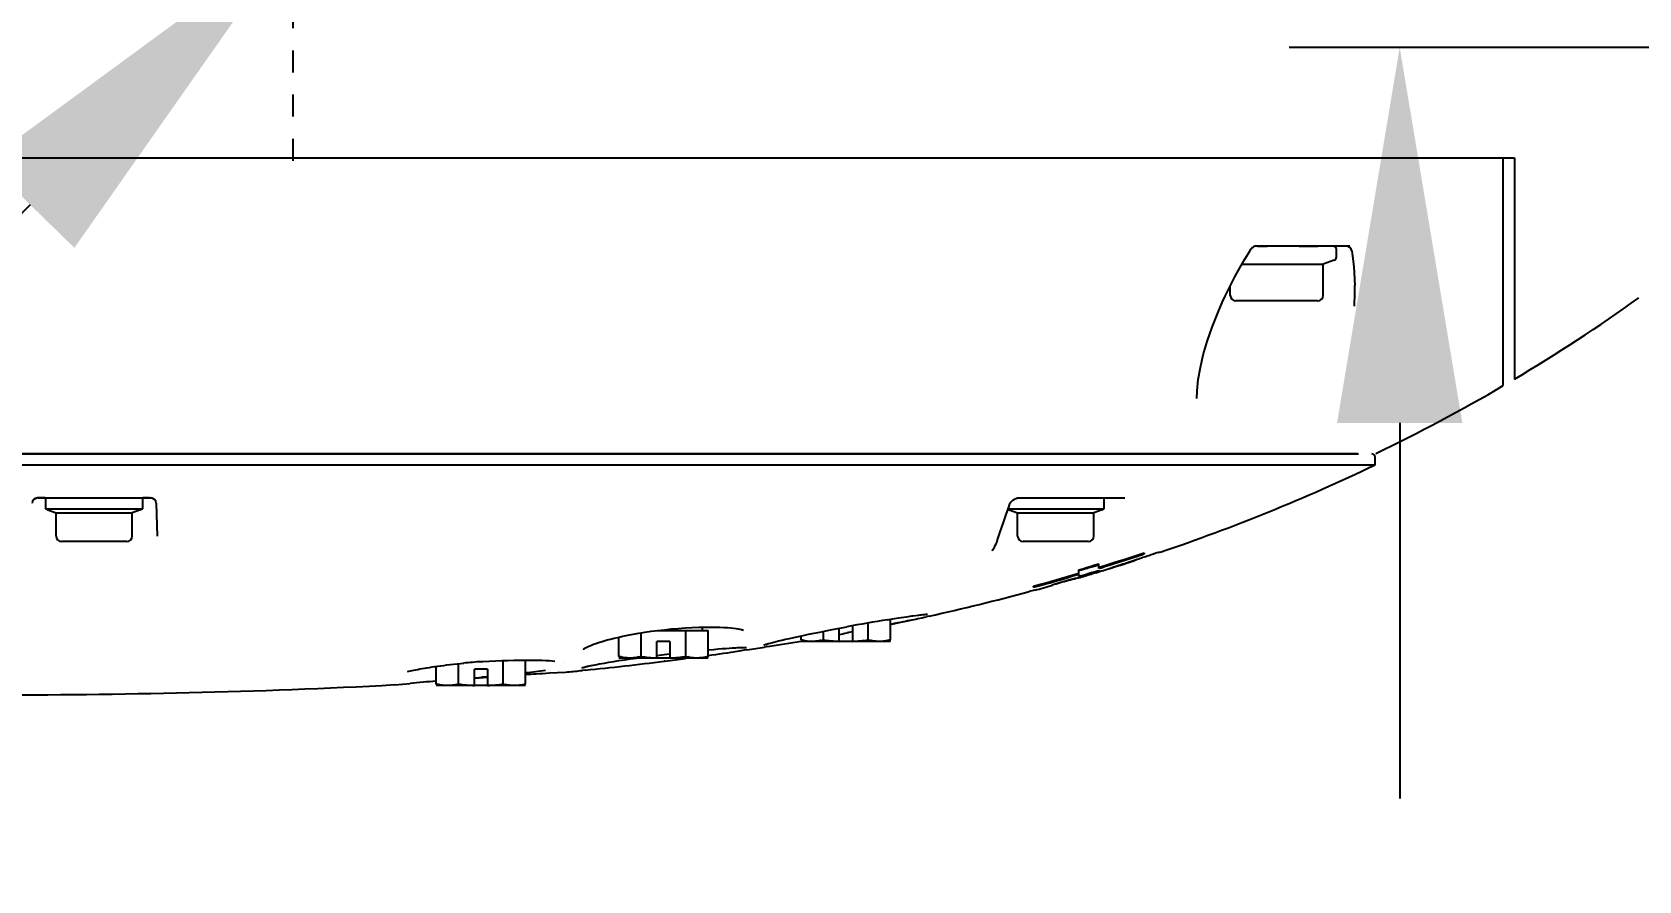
# Model space of a CAD drawing. Header units: millimetres. Extents: x 5828 to 6704, y 123 to 421.
# Drawn here: x 6399.84 to 6407.11, y 174.02 to 177.86 of the extents above; entities that cross this region are included whole.
import ezdxf
from ezdxf import colors
from ezdxf.entities.mleader import LeaderData, LeaderLine
from ezdxf.math import Vec2, Vec3

# ---------------------------------------------------------------- set-up
doc = ezdxf.new("R2010")
doc.units = ezdxf.units.MM
doc.linetypes.add('BANKLINE1', pattern=[5.5, 4, -1.5])
doc.linetypes.add('CENTER', pattern=[0.6, 0.375, -0.075, 0.075, -0.075])
doc.layers.add('00_COMPONENTS', color=7, linetype='BANKLINE1')
doc.layers.add('外形图', color=7, linetype='Continuous')
doc.styles.add('微软雅黑', font='msyh.ttc', dxfattribs={"height": 2.1})
doc.dimstyles.new('尺寸标注_1_20比例', dxfattribs={"dimtxt": 2.1, "dimasz": 1.7, "dimexe": 0.5, "dimexo": 0.4, "dimgap": 0.5, "dimtad": 1, "dimdec": 1, "dimlfac": 20, "dimdsep": 46, "dimtxsty": '微软雅黑', "dimcen": 0.09, "dimadec": 0, "dimazin": 0, "dimtp": 0.01, "dimtm": 0.01, "dimtfac": 1, "dimtdec": 1, "dimtofl": 0, "dimtmove": 0, "dimatfit": 3, "dimfxl": 1, "dimtolj": 1, "dimarcsym": 0})

# ---------------------------------------------------------------- blocks, each defined once
blk = doc.blocks.new('*D1517')
at = {"layer": '00_COMPONENTS', "color": 0, "linetype": 'ByBlock', "lineweight": -2, "ltscale": 20}
for p, q in [((6398.2608, 182.4951), (6398.2608, 188.9493)), ((6399.5683, 180.7951), (6397.7608, 180.7951)), ((6399.5683, 178.2951), (6397.7608, 178.2951)), ((6398.2608, 176.5951), (6398.2608, 174.8951))]:
    blk.add_line(p, q, dxfattribs=at)
at = {"layer": '00_COMPONENTS', "color": 0}
for points in [[(6397.9775, 182.4951), (6398.5441, 182.4951), (6398.2608, 180.7951)], [(6398.5441, 176.5951), (6397.9775, 176.5951), (6398.2608, 178.2951)]]:
    blk.add_solid(points, dxfattribs=at)
at = {"layer": 'Defpoints', "color": 0}
for p in [(6399.9683, 180.7951), (6398.2608, 178.2951), (6399.9683, 178.2951)]:
    blk.add_point(p, dxfattribs=at)
at = {"layer": '00_COMPONENTS', "color": 0, "insert": (6396.6749, 186.9987), "char_height": 2.1, "attachment_point": 5, "rotation": 90, "style": '微软雅黑'}
blk.add_mtext('\\A1;50', dxfattribs=at)
blk = doc.blocks.new('*D1536')
at = {"layer": '00_COMPONENTS', "color": 0, "linetype": 'ByBlock', "lineweight": -2, "ltscale": 20}
for p, q in [((6406.0271, 182.9951), (6406.0271, 189.1337)), ((6410.3682, 181.2951), (6405.5271, 181.2951)), ((6410.3682, 177.7951), (6405.5271, 177.7951)), ((6406.0271, 176.0951), (6406.0271, 174.3951))]:
    blk.add_line(p, q, dxfattribs=at)
at = {"layer": '00_COMPONENTS', "color": 0}
for points in [[(6405.7438, 182.9951), (6406.3105, 182.9951), (6406.0271, 181.2951)], [(6406.3105, 176.0951), (6405.7438, 176.0951), (6406.0271, 177.7951)]]:
    blk.add_solid(points, dxfattribs=at)
at = {"layer": 'Defpoints', "color": 0}
for p in [(6410.7682, 181.2951), (6406.0271, 177.7951), (6410.7682, 177.7951)]:
    blk.add_point(p, dxfattribs=at)
at = {"layer": '00_COMPONENTS', "color": 0, "insert": (6404.4419, 187.1404), "char_height": 2.1, "attachment_point": 5, "rotation": 90, "style": '微软雅黑'}
blk.add_mtext('\\A1;70', dxfattribs=at)

msp = doc.modelspace()

# ---------------------------------------------------------------- linework, layer by layer
at = {"layer": '外形图', "linetype": 'CENTER', "ltscale": 0.05}
msp.add_line((6401.0208, 177.2819), (6401.0208, 179.3139), dxfattribs=at)
at = {"layer": '外形图', "linetype": 'Continuous'}
for p, q in [((6392.9851, 177.2951), (6405.7866, 177.2951)), ((6392.9851, 177.2951), (6406.4958, 177.2951)), ((6405.7866, 177.2951), (6406.5458, 177.2951)), ((6406.4958, 176.2638), (6406.4958, 177.2951)), ((6406.5458, 177.2951), (6406.5458, 176.2933)), ((6405.3485, 176.8729), (6405.3551, 176.8835)), ((6405.8009, 176.8951), (6405.3759, 176.8951)), ((6405.3839, 176.8951), (6405.4269, 176.8951)), ((6405.5717, 176.8951), (6405.6562, 176.8951)), ((6405.7408, 176.8456), (6405.7408, 176.8801)), ((6405.8102, 176.8742), (6405.8139, 176.8497)), ((6405.313, 176.8132), (6405.6808, 176.8132)), ((6405.7309, 176.8315), (6405.6808, 176.8132)), ((6405.6808, 176.6726), (6405.6808, 176.8132)), ((6405.8139, 176.8497), (6405.8181, 176.8156)), ((6405.2394, 176.6725), (6405.2598, 176.7144)), ((6405.2608, 176.6726), (6405.2608, 176.7163)), ((6405.8239, 176.7189), (6405.8239, 176.7191)), ((6405.2057, 176.5968), (6405.2245, 176.6402)), ((6405.2245, 176.6402), (6405.2394, 176.6725)), ((6405.6558, 176.6476), (6405.2858, 176.6476)), ((6405.1088, 176.2059), (6405.1088, 176.2056)), ((6384.5804, 175.9553), (6405.8411, 175.9553)), ((6405.8375, 175.9553), (6384.5819, 175.9553)), ((6399.9969, 175.9553), (6399.9958, 175.9553)), ((6400.2458, 175.9553), (6400.2191, 175.9553)), ((6400.4296, 175.9553), (6404.138, 175.9553)), ((6400.4717, 175.9553), (6400.8111, 175.9553)), ((6404.197, 175.9553), (6404.1394, 175.9553)), ((6404.3469, 175.9553), (6404.3458, 175.9553)), ((6404.5958, 175.9553), (6404.5691, 175.9553)), ((6404.7164, 175.9553), (6404.7363, 175.9553)), ((6404.7469, 175.9553), (6404.9987, 175.9553)), ((6405.399, 175.9553), (6405.3721, 175.9553)), ((6405.9155, 175.9053), (6405.9155, 175.9403)), ((6384.5648, 175.9053), (6401.2452, 175.9053)), ((6401.2454, 175.9053), (6404.1175, 175.9053)), ((6404.1175, 175.9053), (6405.4686, 175.9053)), ((6405.4686, 175.9053), (6405.9155, 175.9053)), ((6399.8995, 175.7553), (6399.8652, 175.7553)), ((6399.8652, 175.7553), (6400.3765, 175.7553)), ((6399.9008, 175.7553), (6399.9008, 175.7053)), ((6399.9008, 175.7553), (6400.3408, 175.7553)), ((6399.9008, 175.7053), (6400.3408, 175.7053)), ((6399.9107, 175.7017), (6399.9483, 175.688)), ((6400.3309, 175.7017), (6400.2933, 175.688)), ((6400.3408, 175.7053), (6400.3408, 175.7553)), ((6400.371, 175.7553), (6400.3408, 175.7553)), ((6400.4015, 175.731), (6400.4053, 175.5823)), ((6404.2456, 175.6756), (6404.2611, 175.7224)), ((6404.2555, 175.7053), (6404.6908, 175.7053)), ((6404.2607, 175.7017), (6404.2983, 175.688)), ((6404.2958, 175.7553), (6404.7841, 175.7553)), ((6404.3023, 175.7553), (6404.6908, 175.7553)), ((6404.6809, 175.7017), (6404.6433, 175.688)), ((6404.6908, 175.7053), (6404.6908, 175.7553)), ((6399.9483, 175.5828), (6399.9483, 175.688)), ((6399.9483, 175.688), (6400.2933, 175.688)), ((6400.2933, 175.5828), (6400.2933, 175.688)), ((6404.2983, 175.688), (6404.6433, 175.688)), ((6404.2983, 175.5828), (6404.2983, 175.688)), ((6404.6433, 175.5828), (6404.6433, 175.688)), ((6400.2683, 175.5578), (6399.9733, 175.5578)), ((6404.1977, 175.5403), (6404.201, 175.5472)), ((6404.201, 175.5472), (6404.2038, 175.554)), ((6404.2038, 175.554), (6404.2063, 175.5608)), ((6404.2063, 175.5608), (6404.2188, 175.5967)), ((6404.6183, 175.5578), (6404.3233, 175.5578)), ((6404.1845, 175.5156), (6404.1845, 175.5157)), ((6404.188, 175.5233), (6404.1911, 175.5283)), ((6404.1959, 175.5368), (6404.1977, 175.5403)), ((6404.8036, 175.4664), (6404.8183, 175.4712)), ((6404.8183, 175.4712), (6404.8398, 175.4782)), ((6404.8398, 175.4768), (6404.8349, 175.475)), ((6404.8388, 175.4762), (6404.8398, 175.4768)), ((6404.8708, 175.5072), (6404.8708, 175.5018)), ((6404.943, 175.5098), (6404.9349, 175.507)), ((6404.9349, 175.5097), (6404.9349, 175.5071)), ((6404.5534, 175.4023), (6404.5308, 175.3958)), ((6404.5758, 175.409), (6404.5534, 175.4023)), ((6404.5795, 175.4015), (6404.5757, 175.4005)), ((6404.5758, 175.4002), (6404.5758, 175.4298)), ((6404.5852, 175.4031), (6404.5795, 175.4015)), ((6404.626, 175.441), (6404.616, 175.438)), ((6404.626, 175.4151), (6404.616, 175.4121)), ((6404.636, 175.4441), (6404.626, 175.441)), ((6404.636, 175.4181), (6404.626, 175.4151)), ((6404.6523, 175.4167), (6404.6328, 175.4108)), ((6404.6658, 175.4361), (6404.6658, 175.4572)), ((6404.6658, 175.4412), (6404.6889, 175.4484)), ((6404.6718, 175.4379), (6404.6658, 175.4361)), ((6404.6658, 175.428), (6404.6658, 175.4272)), ((6404.7033, 175.4326), (6404.7152, 175.4364)), ((6404.7152, 175.4364), (6404.7202, 175.4381)), ((6404.7561, 175.4488), (6404.7486, 175.4464)), ((6404.7586, 175.4496), (6404.7562, 175.4488)), ((6404.3757, 175.3375), (6404.3513, 175.331)), ((6404.3708, 175.3508), (6404.3708, 175.3557)), ((6404.4554, 175.3595), (6404.4554, 175.3619)), ((6404.521, 175.3799), (6404.5109, 175.3771)), ((6404.5641, 175.3929), (6404.5641, 175.3906)), ((6404.5711, 175.3926), (6404.5641, 175.3905)), ((6404.5739, 175.3934), (6404.5711, 175.3926)), ((6403.6218, 175.1126), (6403.6218, 175.1889)), ((6403.7104, 175.2039), (6403.7329, 175.2076)), ((6403.7229, 175.1126), (6403.7229, 175.2059)), ((6403.7379, 175.1859), (6403.723, 175.1828)), ((6403.7329, 175.2076), (6403.7591, 175.2117)), ((6403.7479, 175.1884), (6403.7378, 175.1863)), ((6403.7591, 175.2117), (6403.7833, 175.2154)), ((6403.7833, 175.2154), (6403.8053, 175.2187)), ((6403.81, 175.201), (6403.8019, 175.1993)), ((6403.8251, 175.2214), (6403.8503, 175.2248)), ((6403.8503, 175.2248), (6403.8575, 175.2257)), ((6403.8575, 175.2257), (6403.8641, 175.2264)), ((6403.8641, 175.2264), (6403.8701, 175.2271)), ((6403.8701, 175.2271), (6403.8755, 175.2277)), ((6403.8985, 175.2203), (6403.885, 175.2173)), ((6402.4937, 175.0376), (6402.4937, 175.125)), ((6402.5948, 175.0376), (6402.5948, 175.1446)), ((6402.6699, 175.1553), (6402.8979, 175.1553)), ((6402.7968, 175.0376), (6402.7968, 175.1553)), ((6402.8564, 175.1696), (6402.8862, 175.1702)), ((6402.8708, 175.1699), (6402.8708, 175.1553)), ((6402.8862, 175.1702), (6402.9145, 175.1704)), ((6402.8979, 175.0376), (6402.8979, 175.1553)), ((6402.9145, 175.1704), (6402.9252, 175.1703)), ((6402.9253, 175.1703), (6402.9305, 175.1703)), ((6402.9305, 175.1703), (6402.951, 175.1698)), ((6403.1953, 175.1024), (6403.2166, 175.1077)), ((6403.2166, 175.1077), (6403.2315, 175.1112)), ((6403.2315, 175.1112), (6403.2479, 175.1151)), ((6403.2479, 175.1151), (6403.2659, 175.1191)), ((6403.2659, 175.1191), (6403.2855, 175.1235)), ((6403.2855, 175.1235), (6403.3065, 175.128)), ((6403.3065, 175.128), (6403.329, 175.1328)), ((6403.3187, 175.1126), (6403.3187, 175.1306)), ((6403.3458, 175.1053), (6403.3187, 175.1126)), ((6403.3305, 175.1089), (6403.3197, 175.1071)), ((6403.329, 175.1328), (6403.3528, 175.1378)), ((6403.3528, 175.1378), (6403.3779, 175.1429)), ((6403.3779, 175.1429), (6403.4041, 175.1482)), ((6403.4041, 175.1482), (6403.4313, 175.1536)), ((6403.4198, 175.1126), (6403.4198, 175.1513)), ((6403.4313, 175.1536), (6403.4594, 175.159)), ((6403.4594, 175.159), (6403.4936, 175.1655)), ((6403.4908, 175.1053), (6403.4908, 175.165)), ((6403.4936, 175.1655), (6403.5254, 175.1715)), ((6403.5303, 175.1451), (6403.5254, 175.1442)), ((6403.5286, 175.1446), (6403.5255, 175.144)), ((6403.5315, 175.1451), (6403.5286, 175.1446)), ((6403.5343, 175.1458), (6403.5303, 175.1451)), ((6403.5343, 175.1457), (6403.5315, 175.1451)), ((6403.5508, 175.149), (6403.5343, 175.1458)), ((6403.5509, 175.1488), (6403.5343, 175.1457)), ((6403.5508, 175.1762), (6403.5508, 175.1053)), ((6403.6958, 175.1053), (6403.7229, 175.1126)), ((6402.5208, 175.0303), (6402.4937, 175.0376)), ((6402.6658, 175.0303), (6402.6658, 175.1053)), ((6402.7258, 175.1053), (6402.6658, 175.1053)), ((6402.6658, 175.0424), (6402.6988, 175.0465)), ((6402.6988, 175.0465), (6402.7237, 175.0494)), ((6402.7258, 175.1053), (6402.7258, 175.0303)), ((6402.8708, 175.0303), (6402.8979, 175.0376)), ((6402.8979, 175.0676), (6402.9234, 175.0698)), ((6402.9234, 175.0698), (6402.9433, 175.0715)), ((6402.9433, 175.0715), (6402.9616, 175.073)), ((6402.9616, 175.073), (6402.9785, 175.0742)), ((6402.9785, 175.0742), (6402.9939, 175.0753)), ((6402.9939, 175.0753), (6403.0078, 175.0762)), ((6403.0078, 175.0762), (6403.0163, 175.0767)), ((6403.0163, 175.0767), (6403.0241, 175.0771)), ((6403.0241, 175.0771), (6403.0314, 175.0775)), ((6403.0314, 175.0775), (6403.0381, 175.0778)), ((6403.0381, 175.0778), (6403.0442, 175.078)), ((6403.0613, 175.0656), (6403.0387, 175.0622)), ((6403.0741, 175.0676), (6403.0613, 175.0656)), ((6403.1679, 175.0821), (6403.1539, 175.0799)), ((6403.1728, 175.0964), (6403.1784, 175.098)), ((6403.1784, 175.098), (6403.1847, 175.0997)), ((6403.7229, 175.1053), (6403.3187, 175.1053)), ((6403.4908, 175.1053), (6403.3458, 175.1053)), ((6403.6958, 175.1053), (6403.5508, 175.1053)), ((6401.6687, 174.9126), (6401.6687, 174.9928)), ((6401.7698, 174.9126), (6401.7698, 175.0049)), ((6401.8408, 174.9053), (6401.8408, 174.9803)), ((6401.9008, 174.9803), (6401.8408, 174.9803)), ((6401.8725, 175.0137), (6401.8776, 175.0141)), ((6401.8776, 175.0141), (6401.9078, 175.016)), ((6401.9008, 174.9803), (6401.9008, 174.9053)), ((6401.9718, 174.9126), (6401.9718, 175.0191)), ((6402.0729, 174.9126), (6402.0729, 175.0213)), ((6402.1808, 174.9627), (6402.2532, 174.9671)), ((6402.2425, 175.0103), (6402.2425, 175.0104)), ((6402.2532, 174.9671), (6402.2629, 174.9677)), ((6402.3427, 174.9756), (6402.3293, 174.9742)), ((6402.3715, 174.9969), (6402.3948, 175.0015)), ((6402.3948, 175.0015), (6402.4055, 175.0035)), ((6402.4055, 175.0035), (6402.4171, 175.0056)), ((6402.4171, 175.0056), (6402.4295, 175.0078)), ((6402.4295, 175.0078), (6402.4496, 175.0112)), ((6402.4496, 175.0112), (6402.4715, 175.0148)), ((6402.4715, 175.0148), (6402.4951, 175.0186)), ((6402.8979, 175.0303), (6402.4937, 175.0303)), ((6402.4951, 175.0186), (6402.5203, 175.0224)), ((6402.5203, 175.0224), (6402.547, 175.0263)), ((6402.6658, 175.0303), (6402.5208, 175.0303)), ((6402.547, 175.0263), (6402.575, 175.0303)), ((6402.7025, 175.0163), (6402.6989, 175.0159)), ((6402.8708, 175.0303), (6402.7258, 175.0303)), ((6402.8093, 175.03), (6402.7961, 175.0283)), ((6401.4804, 174.9084), (6401.5504, 174.9152)), ((6401.6958, 174.9053), (6401.6687, 174.9126)), ((6402.0729, 174.9053), (6401.6687, 174.9053)), ((6401.8408, 174.9053), (6401.6958, 174.9053)), ((6402.0458, 174.9053), (6401.9008, 174.9053)), ((6402.0458, 174.9053), (6402.0729, 174.9126))]:
    msp.add_line(p, q, dxfattribs=at)
for points in [[(6405.3036, 176.7969), (6405.3261, 176.836), (6405.3485, 176.8729)], [(6405.3551, 176.8835), (6405.3566, 176.8855), (6405.3597, 176.8888), (6405.3634, 176.8915), (6405.3675, 176.8935), (6405.369, 176.894)], [(6405.369, 176.894), (6405.3682, 176.8937), (6405.3667, 176.8932), (6405.3652, 176.8926), (6405.364, 176.892)], [(6405.3759, 176.8951), (6405.3747, 176.8951), (6405.3735, 176.895), (6405.3723, 176.8948), (6405.3709, 176.8945), (6405.3696, 176.8942), (6405.369, 176.894)], [(6405.2598, 176.7144), (6405.2813, 176.756), (6405.3036, 176.7969)], [(6405.8181, 176.8156), (6405.8212, 176.7802), (6405.8232, 176.7435), (6405.8239, 176.7191)], [(6405.1088, 176.2059), (6405.1103, 176.2403), (6405.1159, 176.2921), (6405.1253, 176.3461), (6405.1386, 176.4027), (6405.1562, 176.4633), (6405.1785, 176.5282), (6405.2057, 176.5968)], [(6404.2611, 175.7224), (6404.2616, 175.7239), (6404.2625, 175.7261), (6404.2636, 175.7283), (6404.2648, 175.7305), (6404.2662, 175.7328), (6404.2677, 175.735), (6404.2693, 175.7371), (6404.2711, 175.7393), (6404.2731, 175.7414)], [(6404.2731, 175.7414), (6404.2752, 175.7434), (6404.2774, 175.7453), (6404.2798, 175.7472), (6404.2824, 175.749), (6404.2851, 175.7506)], [(6404.2851, 175.7506), (6404.2879, 175.752), (6404.2908, 175.7533), (6404.2937, 175.7542), (6404.2965, 175.7549)], [(6404.2965, 175.7549), (6404.2991, 175.7552), (6404.301, 175.7553)], [(6404.2188, 175.5967), (6404.2276, 175.6225), (6404.2365, 175.6488), (6404.2456, 175.6756)], [(6404.1845, 175.5156), (6404.1845, 175.5157), (6404.1849, 175.5169), (6404.1859, 175.5196), (6404.188, 175.5233)], [(6404.1911, 175.5283), (6404.1934, 175.5323), (6404.1959, 175.5368)], [(6403.8053, 175.2187), (6403.8204, 175.2208), (6403.8251, 175.2214)], [(6403.8755, 175.2277), (6403.878, 175.2279), (6403.8803, 175.2281), (6403.8825, 175.2283), (6403.8846, 175.2285), (6403.8865, 175.2287), (6403.8882, 175.2288), (6403.8899, 175.2289), (6403.8913, 175.229)], [(6402.3908, 175.0966), (6402.4022, 175.1003), (6402.4146, 175.1042), (6402.4278, 175.1081), (6402.442, 175.1121), (6402.4571, 175.1161), (6402.4729, 175.1201), (6402.4896, 175.1241), (6402.5069, 175.128), (6402.5121, 175.1291)], [(6402.5121, 175.1291), (6402.5351, 175.1339), (6402.5596, 175.1386), (6402.5854, 175.1432), (6402.6126, 175.1475), (6402.6409, 175.1516), (6402.6702, 175.1553), (6402.7003, 175.1588), (6402.7313, 175.1619), (6402.7626, 175.1645), (6402.794, 175.1667), (6402.8254, 175.1684), (6402.8564, 175.1696)], [(6402.951, 175.1698), (6402.9694, 175.1691), (6402.986, 175.1682)], [(6402.986, 175.1682), (6403.0007, 175.1671), (6403.0136, 175.1658)], [(6403.0136, 175.1658), (6403.0248, 175.1644), (6403.0344, 175.1629), (6403.0425, 175.1614), (6403.0491, 175.1599), (6403.0542, 175.1584), (6403.0579, 175.1571), (6403.0583, 175.157)], [(6402.3347, 175.0707), (6402.3344, 175.0703), (6402.3349, 175.0708), (6402.3367, 175.0723), (6402.3396, 175.0743), (6402.3437, 175.0767), (6402.3489, 175.0796), (6402.3552, 175.0826), (6402.3626, 175.0859), (6402.371, 175.0893)], [(6402.371, 175.0893), (6402.3804, 175.0929), (6402.3908, 175.0966)], [(6403.0442, 175.078), (6403.0497, 175.0782), (6403.0523, 175.0782), (6403.0547, 175.0783), (6403.057, 175.0783), (6403.0592, 175.0784), (6403.0612, 175.0784), (6403.0631, 175.0784), (6403.0649, 175.0783), (6403.0665, 175.0783), (6403.0679, 175.0783), (6403.0692, 175.0782), (6403.0703, 175.0782), (6403.0713, 175.0781), (6403.0721, 175.0781)], [(6403.1523, 175.0899), (6403.1522, 175.0898), (6403.1521, 175.0898), (6403.1524, 175.0899), (6403.1529, 175.0901), (6403.1536, 175.0904), (6403.1545, 175.0907), (6403.1556, 175.0911), (6403.1569, 175.0916), (6403.1583, 175.0921), (6403.1599, 175.0926), (6403.1616, 175.0931), (6403.1635, 175.0937), (6403.1656, 175.0944), (6403.1679, 175.095), (6403.1702, 175.0957), (6403.1728, 175.0964)], [(6403.1847, 175.0997), (6403.1916, 175.1015), (6403.1953, 175.1024)], [(6401.5378, 174.9691), (6401.5443, 174.9707), (6401.5513, 174.9723), (6401.5588, 174.974)], [(6401.5588, 174.974), (6401.5668, 174.9757), (6401.5753, 174.9774), (6401.5844, 174.9791), (6401.594, 174.9809), (6401.6041, 174.9827), (6401.6147, 174.9845), (6401.6258, 174.9864), (6401.6374, 174.9882), (6401.6495, 174.99), (6401.6621, 174.9919), (6401.6751, 174.9937), (6401.6887, 174.9955), (6401.7026, 174.9973), (6401.717, 174.9991), (6401.7318, 175.0008), (6401.747, 175.0025), (6401.7625, 175.0042), (6401.7784, 175.0058), (6401.7926, 175.0072)], [(6401.9078, 175.016), (6401.9372, 175.0176), (6401.9656, 175.0189), (6401.9929, 175.0199), (6402.0191, 175.0206)], [(6402.0191, 175.0206), (6402.044, 175.0211), (6402.0676, 175.0213), (6402.0899, 175.0213), (6402.1107, 175.0211), (6402.1302, 175.0207), (6402.1482, 175.0202), (6402.1647, 175.0195), (6402.1797, 175.0186)], [(6402.1797, 175.0186), (6402.1933, 175.0176), (6402.2054, 175.0165)], [(6402.3281, 174.986), (6402.328, 174.986), (6402.328, 174.986), (6402.3285, 174.9862), (6402.3291, 174.9864), (6402.33, 174.9868), (6402.3311, 174.9871), (6402.3325, 174.9876), (6402.334, 174.988), (6402.3357, 174.9885), (6402.3376, 174.9891), (6402.3397, 174.9896), (6402.3421, 174.9902), (6402.3445, 174.9908), (6402.3472, 174.9915), (6402.3501, 174.9922), (6402.3532, 174.9929), (6402.3564, 174.9936), (6402.3599, 174.9944)], [(6402.3599, 174.9944), (6402.3674, 174.996), (6402.3715, 174.9969)]]:
    msp.add_lwpolyline(points, dxfattribs=at)
for centre, radius, start, end in [((6405.7258, 176.8801), 0.015, 0, 90), ((6405.7855, 176.8701), 0.025, 9.45215, 89.85845), ((6405.7258, 176.8456), 0.015, 290, 0), ((6404.4945, 176.6962), 1.3296, 356.90217, 0.98189), ((6405.2858, 176.6726), 0.025, 180, 270), ((6405.6558, 176.6726), 0.025, 270, 0), ((6402.5126, 183.075), 7.8904, 300.74105, 305.62967), ((6402.4008, 183.267), 8.1126, 295.70169, 300.31597), ((6405.9005, 175.9403), 0.015, 0, 90), ((6402.1895, 183.6735), 8.6156, 288.63852, 295.62474), ((6399.8652, 175.7303), 0.025, 90, 178.5), ((6399.8652, 175.7303), 0.025, 129.23099, 139.13641), ((6399.8652, 175.7303), 0.025, 109.48943, 119.3565), ((6399.9158, 175.7158), 0.015, 224.44366, 250), ((6400.3258, 175.7158), 0.015, 290, 315.55634), ((6400.3765, 175.7303), 0.025, 1.5, 90), ((6404.2658, 175.7158), 0.015, 225.85102, 250), ((6404.6758, 175.7158), 0.015, 290, 315.55634), ((6399.9733, 175.5828), 0.025, 180, 270), ((6400.2683, 175.5828), 0.025, 270, 0), ((6404.3233, 175.5828), 0.025, 180, 270), ((6404.6183, 175.5828), 0.025, 270, 0), ((6402.1166, 183.7138), 8.6564, 287.28679, 288.55194), ((6402.0737, 183.8738), 8.8269, 287.3912, 288.16753), ((6403.9903, 177.8843), 2.553, 288.94441, 289.32054), ((6402.1138, 183.7511), 8.6978, 288.16872, 288.48061), ((6402.0068, 184.1664), 9.1385, 288.0598, 288.40043), ((6402.0287, 184.1006), 9.0691, 288.40051, 288.69005), ((6401.947, 184.2741), 9.2419, 285.20455, 286.52583), ((6401.8569, 184.6652), 9.6617, 286.33288, 286.69693), ((6403.8485, 178.0002), 2.6746, 285.77755, 286.6751), ((6403.7935, 178.1687), 2.8767, 285.97493, 286.6138), ((6401.0285, 187.3091), 12.4014, 286.91156, 287.05576), ((6401.0254, 187.3264), 12.4436, 286.867, 287.01068), ((6403.6463, 178.7399), 3.4721, 286.84273, 287.43146), ((6402.0338, 184.0006), 8.9598, 287.12311, 287.39241), ((6403.6586, 178.7004), 3.4307, 287.43206, 287.72894), ((6404.3198, 176.7812), 1.4019, 286.34379, 286.51996), ((6404.3224, 176.7724), 1.3927, 286.52025, 286.69275), ((6403.6817, 178.629), 3.3557, 288.02804, 288.3302), ((6403.7006, 178.5721), 3.2957, 288.32923, 288.94249), ((6403.7948, 178.4806), 3.1806, 287.45129, 287.59437), ((6403.8586, 178.2801), 2.9701, 287.63881, 288.04374), ((6403.7239, 178.504), 3.2238, 288.94358, 289.25603), ((6403.9257, 178.0745), 2.7539, 288.04124, 288.70544), ((6403.7392, 178.4602), 3.1773, 289.25604, 289.57238), ((6403.9665, 177.9534), 2.6261, 288.70908, 288.94495), ((6401.5842, 185.6698), 10.7027, 282.48815, 284.9839), ((6401.8682, 184.5684), 9.5513, 285.18951, 285.47637), ((6401.7383, 185.0819), 10.095, 285.14453, 285.614), ((6401.914, 184.4039), 9.3805, 285.4751, 286.19817), ((6401.8194, 184.7802), 9.7802, 285.63575, 286.07801), ((6409.2544, 157.9723), 18.0396, 105.24504, 105.38604), ((6405.5844, 171.4504), 4.0708, 105.0089, 105.14322), ((6401.8482, 184.6801), 9.6761, 286.07842, 286.30048), ((6405.1473, 173.0839), 2.3799, 104.65296, 105.02945), ((6405.2525, 165.8603), 9.4701, 99.36632, 100.50841), ((6402.2146, 182.4106), 7.3831, 281.78791, 281.90634), ((6401.389, 186.544), 11.5984, 281.68413, 281.84795), ((6402.4124, 181.476), 6.4279, 281.99139, 282.12195), ((6402.6076, 180.5695), 5.5006, 282.1174, 282.4242), ((6401.4061, 186.4624), 11.5151, 281.84796, 282.00848), ((6402.8302, 179.5581), 4.4649, 282.42626, 282.67463), ((6401.4388, 186.3094), 11.3587, 282.04922, 282.43674), ((6403.3534, 175.3605), 0.2567, 282.81799, 284.99382), ((6401.2574, 187.212), 12.2793, 280.48006, 280.6441), ((6403.6883, 175.3605), 0.2567, 255.00618, 257.18201), ((6402.5284, 175.2855), 0.2567, 282.81799, 284.99382), ((6402.8633, 175.2855), 0.2567, 255.00618, 257.18201), ((6400.9682, 188.9789), 14.0698, 277.88048, 278.46227), ((6401.0463, 188.4557), 13.5408, 278.61262, 278.95444), ((6401.1156, 188.0202), 13.0998, 279.01368, 279.68652), ((6402.0938, 171.8241), 3.1975, 93.96757, 95.41717), ((6400.613, 191.9593), 17.0716, 275.54628, 275.77009), ((6400.7298, 190.8409), 15.9471, 275.80491, 277.09304), ((6400.852, 189.8368), 14.9356, 277.11714, 277.47929), ((6402.9151, 160.4591), 14.5204, 94.92878, 95.39311), ((6401.7034, 175.1605), 0.2567, 282.81799, 284.99382), ((6401.4389, 180.812), 5.8839, 274.22801, 274.50304), ((6402.0383, 175.1605), 0.2567, 255.00618, 257.18201)]:
    msp.add_arc(centre, radius, start, end, dxfattribs=at)
for points in [[(6404.5758, 175.4298), (6404.6059, 175.4387), (6404.6359, 175.4477), (6404.6657, 175.4574)], [(6403.4198, 175.1126), (6403.4433, 175.1094), (6403.4671, 175.1071), (6403.4908, 175.106)], [(6403.5508, 175.106), (6403.5746, 175.1071), (6403.5983, 175.1094), (6403.6218, 175.1126)], [(6403.7229, 175.1126), (6403.7139, 175.1102), (6403.7048, 175.1082), (6403.6956, 175.1069)], [(6402.5948, 175.0376), (6402.6183, 175.0344), (6402.6421, 175.0321), (6402.6658, 175.031)], [(6402.7258, 175.031), (6402.7496, 175.0321), (6402.7733, 175.0344), (6402.7968, 175.0376)], [(6402.8979, 175.0376), (6402.8889, 175.0352), (6402.8798, 175.0332), (6402.8706, 175.0319)], [(6403.6956, 175.1069), (6403.6879, 175.1059), (6403.6801, 175.1053), (6403.6724, 175.1053)], [(6402.1629, 174.9746), (6402.133, 174.9699), (6402.103, 174.9661), (6402.0729, 174.9627)], [(6402.1197, 174.959), (6402.1401, 174.9602), (6402.1604, 174.9615), (6402.1808, 174.9627)], [(6402.8706, 175.0319), (6402.8629, 175.0309), (6402.8551, 175.0303), (6402.8474, 175.0303)], [(6401.4804, 174.9084), (6400.8613, 174.8736), (6400.2409, 174.8632), (6399.6208, 174.8608)], [(6401.7698, 174.9126), (6401.7933, 174.9094), (6401.8171, 174.9071), (6401.8408, 174.906)], [(6401.9008, 174.906), (6401.9246, 174.9071), (6401.9483, 174.9094), (6401.9718, 174.9126)], [(6402.0456, 174.9069), (6402.0379, 174.9059), (6402.0301, 174.9053), (6402.0224, 174.9053)], [(6402.0729, 174.9126), (6402.0639, 174.9102), (6402.0548, 174.9082), (6402.0456, 174.9069)], [(6402.073, 174.956), (6402.0886, 174.957), (6402.1042, 174.958), (6402.1197, 174.959)]]:
    msp.add_open_spline(points, degree=3, dxfattribs=at)
for points, knots in [([(6404.7486, 175.4464), (6404.7444, 175.4451), (6404.7357, 175.4424), (6404.727, 175.4397), (6404.7225, 175.4383)], [0, 0, 0, 0, 0.484602, 1, 1, 1, 1]), ([(6404.5641, 175.3908), (6404.5641, 175.3922), (6404.5539, 175.3865), (6404.5502, 175.3876), (6404.5453, 175.3864)], [0, 0, 0, 0, 0.209749, 1, 1, 1, 1]), ([(6403.3693, 175.1053), (6403.365, 175.1053), (6403.348, 175.106), (6403.3311, 175.1092), (6403.3187, 175.1126)], [0, 0, 0, 0, 0.247971, 1, 1, 1, 1]), ([(6403.4103, 175.1102), (6403.4069, 175.1094), (6403.3934, 175.1067), (6403.3796, 175.1053), (6403.3693, 175.1053)], [0, 0, 0, 0, 0.252323, 1, 1, 1, 1]), ([(6403.6724, 175.1053), (6403.662, 175.1053), (6403.6482, 175.1067), (6403.6347, 175.1094), (6403.6313, 175.1102)], [0, 0, 0, 0, 0.747677, 1, 1, 1, 1]), ([(6402.5443, 175.0303), (6402.54, 175.0303), (6402.523, 175.031), (6402.5061, 175.0342), (6402.4937, 175.0376)], [0, 0, 0, 0, 0.247971, 1, 1, 1, 1]), ([(6402.5853, 175.0352), (6402.5819, 175.0344), (6402.5684, 175.0317), (6402.5546, 175.0303), (6402.5443, 175.0303)], [0, 0, 0, 0, 0.252323, 1, 1, 1, 1]), ([(6402.8474, 175.0303), (6402.837, 175.0303), (6402.8232, 175.0317), (6402.8097, 175.0344), (6402.8063, 175.0352)], [0, 0, 0, 0, 0.747677, 1, 1, 1, 1]), ([(6401.7193, 174.9053), (6401.715, 174.9053), (6401.698, 174.906), (6401.6811, 174.9092), (6401.6687, 174.9126)], [0, 0, 0, 0, 0.247971, 1, 1, 1, 1]), ([(6401.7603, 174.9102), (6401.7569, 174.9094), (6401.7434, 174.9067), (6401.7296, 174.9053), (6401.7193, 174.9053)], [0, 0, 0, 0, 0.252323, 1, 1, 1, 1]), ([(6401.8408, 174.9398), (6401.8461, 174.9402), (6401.8567, 174.941), (6401.8673, 174.9418), (6401.8727, 174.9422)], [0, 0, 0, 0, 0.499678, 1, 1, 1, 1]), ([(6401.8727, 174.9422), (6401.8776, 174.9426), (6401.8875, 174.9433), (6401.8975, 174.944), (6401.9024, 174.9444)], [0, 0, 0, 0, 0.500144, 1, 1, 1, 1]), ([(6402.0224, 174.9053), (6402.012, 174.9053), (6401.9982, 174.9067), (6401.9847, 174.9094), (6401.9813, 174.9102)], [0, 0, 0, 0, 0.747677, 1, 1, 1, 1])]:
    msp.add_open_spline(points, degree=3, knots=knots, dxfattribs=at)

# ---------------------------------------------------------------- dimensions: what is measured, and where the dimension line sits
at = {"layer": '00_COMPONENTS', "linetype": 'ByBlock', "ltscale": 20}
for base, p1, p2, picture, middle in [((6406.0271, 177.7951), (6410.7682, 181.2951), (6410.7682, 177.7951), '*D1536', (6406.0271, 187.1404)), ((6398.2608, 178.2951), (6399.9683, 180.7951), (6399.9683, 178.2951), '*D1517', (6398.2608, 186.9987))]:
    dim = msp.add_linear_dim(base=base, p1=p1, p2=p2, angle=90, dimstyle='尺寸标注_1_20比例', dxfattribs=at)
    dim.commit()
    dim.dimension.update_dxf_attribs({"geometry": picture, "text_midpoint": middle, "dimtype": 160})

# ---------------------------------------------------------------- leaders
at = {"layer": '外形图'}
ml = msp.add_multileader_mtext('Standard', dxfattribs=at)
ml.set_content('2×M5{\\A1;\\C256; depth12}', style='微软雅黑')
ml.set_leader_properties()
ml.build(insert=Vec2(0, 0))
ml.multileader.update_dxf_attribs({"text_left_attachment_type": 5, "text_right_attachment_type": 5, "dogleg_length": 0.15, "arrow_head_size": 1.7})
ctx = ml.context
ctx.base_point, ctx.char_height, ctx.arrow_head_size, ctx.landing_gap_size, ctx.plane_origin = Vec3(6372.3077, 169.8249), 2.1, 1.7, 0.3, Vec3(6397.5115, 178.1156)
ctx.left_attachment, ctx.right_attachment, ctx.text_align_type = 5, 5, 2
notes = []
notes.append((ctx, [(0, (1, 1, 0), (6392.7251, 169.8249), (-1, 0), 0.15, [(0, [(6401.0208, 178.2979)], 0, [])])]))
ctx.mtext.insert, ctx.mtext.alignment, ctx.mtext.flow_direction = Vec3(6392.2751, 172.7343), 3, 5
ml = msp.add_multileader_mtext('Standard', dxfattribs=at)
ml.set_content('4×M5{\\A1;\\C256; depth10}', style='微软雅黑')
ml.set_leader_properties()
ml.build(insert=Vec2(0, 0))
ml.multileader.update_dxf_attribs({"text_left_attachment_type": 5, "text_right_attachment_type": 5, "dogleg_length": 0.15, "arrow_head_size": 1.7})
ctx = ml.context
ctx.base_point, ctx.char_height, ctx.arrow_head_size, ctx.landing_gap_size, ctx.plane_origin = Vec3(6384.4905, 166.0719), 2.1, 1.7, 0.3, Vec3(6411.8232, 177.7979)
ctx.left_attachment, ctx.right_attachment, ctx.text_align_type = 5, 5, 2
notes.append((ctx, [(0, (1, 1, 0), (6405.0732, 166.0719), (-1, 0), 0.15, [(0, [(6411.8232, 177.7979)], 0, [])])]))
ctx.mtext.insert, ctx.mtext.alignment, ctx.mtext.flow_direction = Vec3(6404.6232, 168.9812), 3, 5
for ctx, leaders in notes:
    for number, flags, end, landing, length, lines in leaders:
        leader = LeaderData()
        leader.index, (leader.has_last_leader_line, leader.has_dogleg_vector, leader.attachment_direction) = number, flags
        leader.last_leader_point, leader.dogleg_vector, leader.dogleg_length = Vec3(end), Vec3(landing), length
        for number, points, colour, breaks in lines:
            line = LeaderLine()
            line.index, line.vertices, line.color, line.breaks = number, Vec3.list(points), colors.encode_raw_color(colour), breaks
            leader.lines.append(line)
        ctx.leaders.append(leader)

doc.saveas('drawing.dxf')
